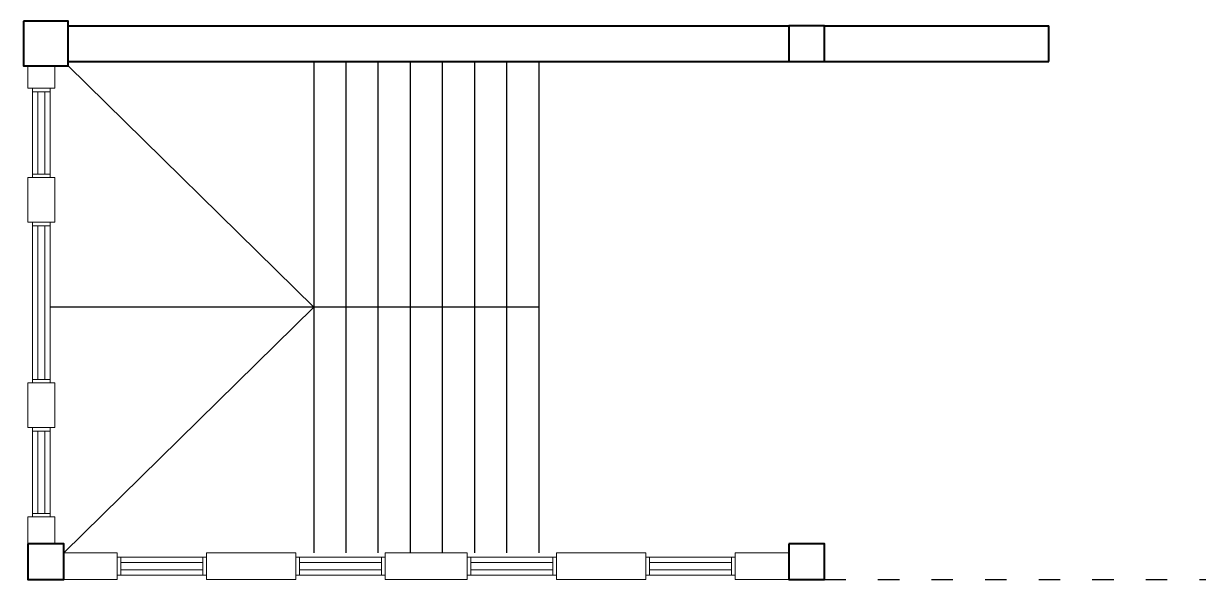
# Model space of a CAD drawing. Header units: millimetres. Extents: x 1551 to 1744, y 1536 to 1676.
# Drawn here: x 1718.8 to 1725.38, y 1581.94 to 1585.05 of the extents above; entities that cross this region are included whole.
import ezdxf

# ---------------------------------------------------------------- set-up
doc = ezdxf.new("R2010")
doc.units = ezdxf.units.MM
doc.linetypes.add('ACAD_ISO03W100', pattern=[30, 12, -18])
for name, color, linetype, lineweight in [('01_Gruesa', 7, 'Continuous', 40), ('02_Media', 7, 'Continuous', 20), ('03_Fina', 7, 'Continuous', 9)]:
    doc.layers.add(name, color=color, linetype=linetype, lineweight=lineweight)

msp = doc.modelspace()

# ---------------------------------------------------------------- linework, layer by layer
at = {"color": 30, "true_color": 0xf8991e}
for p, q in [((1720.423, 1583.4674), (1719.048, 1584.8174)), ((1720.423, 1584.8424), (1720.423, 1582.0924)), ((1720.603, 1584.8424), (1720.603, 1582.0924)), ((1720.783, 1584.8424), (1720.783, 1582.0924)), ((1720.963, 1584.8424), (1720.963, 1582.0924)), ((1721.143, 1584.8424), (1721.143, 1582.0924)), ((1721.323, 1584.8424), (1721.323, 1582.0924)), ((1721.503, 1584.8424), (1721.503, 1582.0924)), ((1721.683, 1584.8424), (1721.683, 1582.0924)), ((1720.423, 1583.4674), (1718.948, 1583.4674)), ((1720.423, 1583.4674), (1719.023, 1582.0924)), ((1721.683, 1583.4674), (1720.423, 1583.4674))]:
    msp.add_line(p, q, dxfattribs=at)
at = {"linetype": 'ACAD_ISO03W100', "ltscale": 0.01}
msp.add_line((1723.283, 1581.9424), (1735.023, 1581.9424), dxfattribs=at)
at = {"layer": '01_Gruesa', "color": 5}
for p, q in [((1719.048, 1585.0424), (1723.083, 1585.0424)), ((1723.283, 1585.0424), (1724.5405, 1585.0424)), ((1724.5405, 1584.8424), (1724.5405, 1585.0424)), ((1719.048, 1584.8424), (1723.083, 1584.8424)), ((1723.283, 1584.8424), (1724.5405, 1584.8424))]:
    msp.add_line(p, q, dxfattribs=at)
at = {"layer": '01_Gruesa', "color": 244, "true_color": 0x991b1e}
for points in [[(1718.798, 1585.0674), (1718.798, 1584.8174), (1719.048, 1584.8174), (1719.048, 1585.0674)], [(1723.083, 1585.0424), (1723.083, 1584.8424), (1723.283, 1584.8424), (1723.283, 1585.0424)], [(1718.823, 1582.1424), (1718.823, 1581.9424), (1719.023, 1581.9424), (1719.023, 1582.1424)], [(1723.083, 1582.1424), (1723.083, 1581.9424), (1723.283, 1581.9424), (1723.283, 1582.1424)]]:
    msp.add_lwpolyline(points, close=True, dxfattribs=at)
at = {"layer": '02_Media', "color": 30, "true_color": 0xf8991e}
for p, q in [((1718.823, 1584.6924), (1718.823, 1584.8174)), ((1718.973, 1584.6924), (1718.973, 1584.8174)), ((1718.973, 1584.6924), (1718.823, 1584.6924)), ((1718.823, 1583.9424), (1718.823, 1584.1924)), ((1718.973, 1584.1924), (1718.823, 1584.1924)), ((1718.973, 1583.9424), (1718.973, 1584.1924)), ((1718.973, 1583.9424), (1718.823, 1583.9424)), ((1718.823, 1582.7924), (1718.823, 1583.0424)), ((1718.973, 1583.0424), (1718.823, 1583.0424)), ((1718.973, 1582.7924), (1718.973, 1583.0424)), ((1718.973, 1582.7924), (1718.823, 1582.7924)), ((1718.823, 1582.1424), (1718.823, 1582.2924)), ((1718.973, 1582.2924), (1718.823, 1582.2924)), ((1718.973, 1582.1424), (1718.973, 1582.2924)), ((1719.023, 1582.0924), (1719.323, 1582.0924)), ((1719.323, 1582.0924), (1719.323, 1581.9424)), ((1719.823, 1582.0924), (1720.323, 1582.0924)), ((1719.823, 1582.0924), (1719.823, 1581.9424)), ((1720.323, 1582.0924), (1720.323, 1581.9424)), ((1720.823, 1582.0924), (1721.283, 1582.0924)), ((1720.823, 1582.0924), (1720.823, 1581.9424)), ((1721.283, 1582.0924), (1721.283, 1581.9424)), ((1721.783, 1582.0924), (1722.283, 1582.0924)), ((1721.783, 1582.0924), (1721.783, 1581.9424)), ((1722.283, 1582.0924), (1722.283, 1581.9424)), ((1722.783, 1582.0924), (1723.083, 1582.0924)), ((1722.783, 1582.0924), (1722.783, 1581.9424)), ((1719.023, 1581.9424), (1719.323, 1581.9424)), ((1719.823, 1581.9424), (1720.323, 1581.9424)), ((1720.823, 1581.9424), (1721.283, 1581.9424)), ((1721.783, 1581.9424), (1722.283, 1581.9424)), ((1722.783, 1581.9424), (1723.083, 1581.9424))]:
    msp.add_line(p, q, dxfattribs=at)
at = {"layer": '03_Fina', "color": 143, "true_color": 0x7aafdf}
for p, q in [((1718.848, 1584.6924), (1718.848, 1584.1924)), ((1718.948, 1584.6724), (1718.848, 1584.6724)), ((1718.878, 1584.6724), (1718.878, 1584.2124)), ((1718.918, 1584.6724), (1718.918, 1584.2124)), ((1718.948, 1584.6924), (1718.948, 1584.1924)), ((1718.948, 1584.2124), (1718.848, 1584.2124)), ((1718.848, 1583.9424), (1718.848, 1583.0424)), ((1718.948, 1583.9424), (1718.948, 1583.0424)), ((1718.948, 1583.9224), (1718.848, 1583.9224)), ((1718.878, 1583.9224), (1718.878, 1583.0624)), ((1718.918, 1583.9224), (1718.918, 1583.0624)), ((1718.948, 1583.0624), (1718.848, 1583.0624)), ((1718.848, 1582.7924), (1718.848, 1582.2924)), ((1718.948, 1582.7724), (1718.848, 1582.7724)), ((1718.878, 1582.7724), (1718.878, 1582.3124)), ((1718.918, 1582.7724), (1718.918, 1582.3124)), ((1718.948, 1582.7924), (1718.948, 1582.2924)), ((1718.948, 1582.3124), (1718.848, 1582.3124)), ((1719.323, 1582.0674), (1719.823, 1582.0674)), ((1719.343, 1582.0674), (1719.343, 1581.9674)), ((1719.343, 1582.0374), (1719.803, 1582.0374)), ((1719.803, 1582.0674), (1719.803, 1581.9674)), ((1720.323, 1582.0674), (1720.823, 1582.0674)), ((1720.343, 1582.0674), (1720.343, 1581.9674)), ((1720.343, 1582.0374), (1720.803, 1582.0374)), ((1720.803, 1582.0674), (1720.803, 1581.9674)), ((1721.283, 1582.0674), (1721.783, 1582.0674)), ((1721.303, 1582.0674), (1721.303, 1581.9674)), ((1721.303, 1582.0374), (1721.763, 1582.0374)), ((1721.763, 1582.0674), (1721.763, 1581.9674)), ((1722.283, 1582.0674), (1722.783, 1582.0674)), ((1722.303, 1582.0674), (1722.303, 1581.9674)), ((1722.303, 1582.0374), (1722.763, 1582.0374)), ((1722.763, 1582.0674), (1722.763, 1581.9674)), ((1719.323, 1581.9674), (1719.823, 1581.9674)), ((1719.343, 1581.9974), (1719.803, 1581.9974)), ((1720.323, 1581.9674), (1720.823, 1581.9674)), ((1720.343, 1581.9974), (1720.803, 1581.9974)), ((1721.283, 1581.9674), (1721.783, 1581.9674)), ((1721.303, 1581.9974), (1721.763, 1581.9974)), ((1722.283, 1581.9674), (1722.783, 1581.9674)), ((1722.303, 1581.9974), (1722.763, 1581.9974))]:
    msp.add_line(p, q, dxfattribs=at)

doc.saveas('drawing.dxf')
